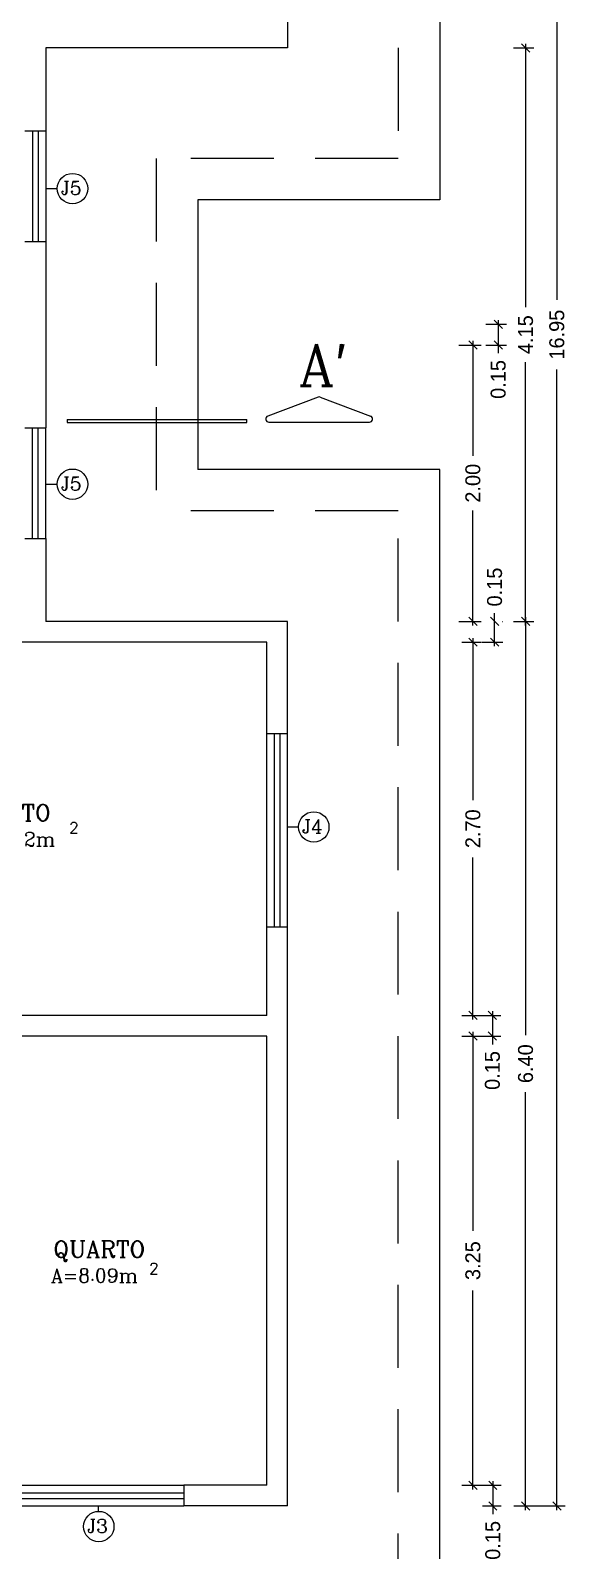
# Model space of a CAD drawing. Extents: x 11.2 to 102.3, y 40.3 to 127.2.
# Drawn here: x 31.57 to 35.45, y 50.93 to 61.93 of the extents above; entities that cross this region are included whole.
import ezdxf

# ---------------------------------------------------------------- set-up
doc = ezdxf.new("R2010")
doc.units = 0
doc.header["$LTSCALE"] = 8
doc.linetypes.add('DASHED2', pattern=[0.375, 0.25, -0.125])
doc.layers.get('0').update_dxf_attribs({"linetype": 'CONTINUOUS'})
doc.layers.get('DEFPOINTS').update_dxf_attribs({"linetype": 'CONTINUOUS'})
for name, color, linetype in [('COBERTURA', 7, 'CONTINUOUS'), ('COTAS', 244, 'CONTINUOUS'), ('ESQUADRIAS', 244, 'CONTINUOUS'), ('PAREDE', 7, 'CONTINUOUS'), ('PISO', 30, 'CONTINUOUS'), ('TEXTO', 1, 'CONTINUOUS')]:
    doc.layers.add(name, color=color, linetype=linetype)
doc.styles.add('ROMANC', font='ROMANC.SHX')
doc.dimstyles.get("Standard").update_dxf_attribs({"dimtxt": 0.18, "dimasz": 0.18, "dimexe": 0.18, "dimexo": 0.0625, "dimgap": 0.09, "dimtad": 0, "dimtih": 1, "dimtoh": 1, "dimdec": 4, "dimzin": 0, "dimtxsty": 'STANDARD', "dimcen": 0.09, "dimazin": 3, "dimtfac": 1, "dimtdec": 4, "dimtofl": 0, "dimtmove": 0, "dimatfit": 3, "dimtolj": 1, "dimtzin": 0})

# ---------------------------------------------------------------- blocks, each defined once
blk = doc.blocks.new('_OBLIQUE')
at = {"color": 0, "linetype": 'BYBLOCK'}
blk.add_line((-0.5, -0.5), (0.5, 0.5), dxfattribs=at)
blk = doc.blocks.new('*D54')
at = {"color": 244, "linetype": 'BYBLOCK'}
for p, q in [((34.204, 54.682), (34.204, 53.243)), ((34.124, 54.652), (34.264, 54.652)), ((34.204, 51.372), (34.204, 52.811)), ((34.124, 51.402), (34.264, 51.402))]:
    blk.add_line(p, q, dxfattribs=at)
at = {"layer": 'DEFPOINTS', "color": 0, "linetype": 'BYBLOCK'}
for p in [(33.284, 54.652), (34.204, 54.652), (33.284, 51.402)]:
    blk.add_point(p, dxfattribs=at)
at = {"color": 244, "linetype": 'BYBLOCK', "xscale": 0.06, "yscale": 0.06, "zscale": 0.06}
for p, rotation in [((34.204, 54.652), 90), ((34.204, 51.402), 270)]:
    blk.add_blockref('_OBLIQUE', p, dxfattribs=dict(at, rotation=rotation))
at = {"color": 30, "linetype": 'BYBLOCK', "insert": (34.204, 53.027), "char_height": 0.108, "attachment_point": 5, "rotation": 90}
blk.add_mtext('\\A1;3.25', dxfattribs=at)
blk = doc.blocks.new('*D55')
at = {"color": 244, "linetype": 'BYBLOCK'}
for p, q in [((34.204, 57.532), (34.204, 56.359)), ((34.124, 57.502), (34.264, 57.502)), ((34.204, 54.772), (34.204, 55.945)), ((34.124, 54.802), (34.264, 54.802))]:
    blk.add_line(p, q, dxfattribs=at)
at = {"layer": 'DEFPOINTS', "color": 0, "linetype": 'BYBLOCK'}
for p in [(33.284, 57.502), (34.204, 57.502), (33.284, 54.802)]:
    blk.add_point(p, dxfattribs=at)
at = {"color": 244, "linetype": 'BYBLOCK', "xscale": 0.06, "yscale": 0.06, "zscale": 0.06}
for p, rotation in [((34.204, 57.502), 90), ((34.204, 54.802), 270)]:
    blk.add_blockref('_OBLIQUE', p, dxfattribs=dict(at, rotation=rotation))
at = {"color": 30, "linetype": 'BYBLOCK', "insert": (34.204, 56.152), "char_height": 0.108, "attachment_point": 5, "rotation": 90}
blk.add_mtext('\\A1;2.70', dxfattribs=at)
blk = doc.blocks.new('*D56')
at = {"color": 244, "linetype": 'BYBLOCK'}
for p, q in [((32.374, 59.652), (32.536, 59.652)), ((32.476, 59.682), (32.476, 58.85)), ((32.476, 57.622), (32.476, 58.454)), ((32.374, 57.652), (32.536, 57.652))]:
    blk.add_line(p, q, dxfattribs=at)
at = {"layer": 'DEFPOINTS', "color": 0, "linetype": 'BYBLOCK'}
for p in [(31.534, 59.652), (31.534, 57.652), (32.476, 57.652)]:
    blk.add_point(p, dxfattribs=at)
at = {"color": 244, "linetype": 'BYBLOCK', "xscale": 0.06, "yscale": 0.06, "zscale": 0.06}
for p, rotation in [((32.476, 59.652), 90), ((32.476, 57.652), 270)]:
    blk.add_blockref('_OBLIQUE', p, dxfattribs=dict(at, rotation=rotation))
at = {"color": 30, "linetype": 'BYBLOCK', "insert": (32.476, 58.652), "char_height": 0.108, "attachment_point": 5, "rotation": 90}
blk.add_mtext('\\A1;2.00', dxfattribs=at)
blk = doc.blocks.new('*D57')
at = {"color": 244, "linetype": 'BYBLOCK'}
for p, q in [((32.374, 59.802), (32.523, 59.802)), ((32.463, 59.832), (32.463, 59.652)), ((32.374, 59.652), (32.523, 59.652)), ((32.463, 59.652), (32.463, 59.592))]:
    blk.add_line(p, q, dxfattribs=at)
at = {"layer": 'DEFPOINTS', "color": 0, "linetype": 'BYBLOCK'}
for p in [(31.534, 59.802), (31.534, 59.652), (32.463, 59.652)]:
    blk.add_point(p, dxfattribs=at)
at = {"color": 244, "linetype": 'BYBLOCK', "xscale": 0.06, "yscale": 0.06, "zscale": 0.06}
for p, rotation in [((32.463, 59.802), 90), ((32.463, 59.652), 270)]:
    blk.add_blockref('_OBLIQUE', p, dxfattribs=dict(at, rotation=rotation))
at = {"color": 30, "linetype": 'BYBLOCK', "insert": (32.463, 59.403), "char_height": 0.108, "attachment_point": 5, "rotation": 90}
blk.add_mtext('\\A1;0.15', dxfattribs=at)
blk = doc.blocks.new('*D58')
at = {"color": 244, "linetype": 'BYBLOCK'}
for p, q in [((34.217, 57.652), (34.217, 57.712)), ((34.217, 57.472), (34.217, 57.652)), ((34.274, 57.652), (34.277, 57.652)), ((34.124, 57.502), (34.277, 57.502))]:
    blk.add_line(p, q, dxfattribs=at)
at = {"layer": 'DEFPOINTS', "color": 0, "linetype": 'BYBLOCK'}
for p in [(33.434, 57.652), (34.217, 57.652), (33.284, 57.502)]:
    blk.add_point(p, dxfattribs=at)
at = {"color": 244, "linetype": 'BYBLOCK', "xscale": 0.06, "yscale": 0.06, "zscale": 0.06}
for p, rotation in [((34.217, 57.652), 90), ((34.217, 57.502), 270)]:
    blk.add_blockref('_OBLIQUE', p, dxfattribs=dict(at, rotation=rotation))
at = {"color": 30, "linetype": 'BYBLOCK', "insert": (34.217, 57.901), "char_height": 0.108, "attachment_point": 5, "rotation": 90}
blk.add_mtext('\\A1;0.15', dxfattribs=at)
blk = doc.blocks.new('*D59')
at = {"color": 244, "linetype": 'BYBLOCK'}
for p, q in [((34.124, 54.802), (34.264, 54.802)), ((34.204, 54.832), (34.204, 54.652)), ((34.124, 54.652), (34.264, 54.652)), ((34.204, 54.652), (34.204, 54.592))]:
    blk.add_line(p, q, dxfattribs=at)
at = {"layer": 'DEFPOINTS', "color": 0, "linetype": 'BYBLOCK'}
for p in [(33.284, 54.802), (33.284, 54.652), (34.204, 54.652)]:
    blk.add_point(p, dxfattribs=at)
at = {"color": 244, "linetype": 'BYBLOCK', "xscale": 0.06, "yscale": 0.06, "zscale": 0.06}
for p, rotation in [((34.204, 54.802), 90), ((34.204, 54.652), 270)]:
    blk.add_blockref('_OBLIQUE', p, dxfattribs=dict(at, rotation=rotation))
at = {"color": 30, "linetype": 'BYBLOCK', "insert": (34.204, 54.403), "char_height": 0.108, "attachment_point": 5, "rotation": 90}
blk.add_mtext('\\A1;0.15', dxfattribs=at)
blk = doc.blocks.new('*D60')
at = {"color": 244, "linetype": 'BYBLOCK'}
for p, q in [((34.124, 51.402), (34.408, 51.402)), ((34.348, 51.432), (34.348, 51.252)), ((34.274, 51.252), (34.408, 51.252)), ((34.348, 51.252), (34.348, 51.192))]:
    blk.add_line(p, q, dxfattribs=at)
at = {"layer": 'DEFPOINTS', "color": 0, "linetype": 'BYBLOCK'}
for p in [(33.284, 51.402), (33.434, 51.252), (34.348, 51.252)]:
    blk.add_point(p, dxfattribs=at)
at = {"color": 244, "linetype": 'BYBLOCK', "xscale": 0.06, "yscale": 0.06, "zscale": 0.06}
for p, rotation in [((34.348, 51.402), 90), ((34.348, 51.252), 270)]:
    blk.add_blockref('_OBLIQUE', p, dxfattribs=dict(at, rotation=rotation))
at = {"color": 30, "linetype": 'BYBLOCK', "insert": (34.348, 51.003), "char_height": 0.108, "attachment_point": 5, "rotation": 90}
blk.add_mtext('\\A1;0.15', dxfattribs=at)
blk = doc.blocks.new('*D61')
at = {"color": 244, "linetype": 'BYBLOCK'}
for p, q in [((34.274, 57.652), (34.408, 57.652)), ((34.348, 57.682), (34.348, 54.659)), ((34.348, 51.222), (34.348, 54.245)), ((34.274, 51.252), (34.408, 51.252))]:
    blk.add_line(p, q, dxfattribs=at)
at = {"layer": 'DEFPOINTS', "color": 0, "linetype": 'BYBLOCK'}
for p in [(33.434, 57.652), (33.434, 51.252), (34.348, 51.252)]:
    blk.add_point(p, dxfattribs=at)
at = {"color": 244, "linetype": 'BYBLOCK', "xscale": 0.06, "yscale": 0.06, "zscale": 0.06}
for p, rotation in [((34.348, 57.652), 90), ((34.348, 51.252), 270)]:
    blk.add_blockref('_OBLIQUE', p, dxfattribs=dict(at, rotation=rotation))
at = {"color": 30, "linetype": 'BYBLOCK', "insert": (34.348, 54.452), "char_height": 0.108, "attachment_point": 5, "rotation": 90}
blk.add_mtext('\\A1;6.40', dxfattribs=at)
blk = doc.blocks.new('*D62')
at = {"color": 244, "linetype": 'BYBLOCK'}
for p, q in [((34.361, 61.832), (34.361, 59.925)), ((34.274, 61.802), (34.421, 61.802)), ((34.361, 57.622), (34.361, 59.529)), ((34.274, 57.652), (34.421, 57.652))]:
    blk.add_line(p, q, dxfattribs=at)
at = {"layer": 'DEFPOINTS', "color": 0, "linetype": 'BYBLOCK'}
for p in [(33.434, 61.802), (33.434, 57.652), (34.361, 57.652)]:
    blk.add_point(p, dxfattribs=at)
at = {"color": 244, "linetype": 'BYBLOCK', "xscale": 0.06, "yscale": 0.06, "zscale": 0.06}
for p, rotation in [((34.361, 61.802), 90), ((34.361, 57.652), 270)]:
    blk.add_blockref('_OBLIQUE', p, dxfattribs=dict(at, rotation=rotation))
at = {"color": 30, "linetype": 'BYBLOCK', "insert": (34.361, 59.727), "char_height": 0.108, "attachment_point": 5, "rotation": 90}
blk.add_mtext('\\A1;4.15', dxfattribs=at)
blk = doc.blocks.new('*D63')
at = {"color": 244, "linetype": 'BYBLOCK'}
for p, q in [((34.274, 68.202), (34.645, 68.202)), ((34.585, 68.232), (34.585, 59.979)), ((34.585, 51.222), (34.585, 59.475)), ((34.274, 51.252), (34.645, 51.252))]:
    blk.add_line(p, q, dxfattribs=at)
at = {"layer": 'DEFPOINTS', "color": 0, "linetype": 'BYBLOCK'}
for p in [(33.434, 68.202), (33.434, 51.252), (34.585, 51.252)]:
    blk.add_point(p, dxfattribs=at)
at = {"color": 244, "linetype": 'BYBLOCK', "xscale": 0.06, "yscale": 0.06, "zscale": 0.06}
for p, rotation in [((34.585, 68.202), 90), ((34.585, 51.252), 270)]:
    blk.add_blockref('_OBLIQUE', p, dxfattribs=dict(at, rotation=rotation))
at = {"color": 30, "linetype": 'BYBLOCK', "insert": (34.585, 59.727), "char_height": 0.108, "attachment_point": 5, "rotation": 90}
blk.add_mtext('\\A1;16.95', dxfattribs=at)

msp = doc.modelspace()

# ---------------------------------------------------------------- linework, layer by layer
at = {"layer": 'COBERTURA', "color": 30, "linetype": 'DASHED2', "ltscale": 0.3}
for p, q in [((34.234, 69.002), (34.234, 61.002)), ((34.234, 61.002), (32.484, 61.002)), ((32.484, 61.002), (32.484, 58.452)), ((34.234, 58.452), (32.484, 58.452)), ((34.234, 50.452), (34.234, 58.452))]:
    msp.add_line(p, q, dxfattribs=at)
at = {"layer": 'ESQUADRIAS', "color": 5}
for p, q in [((31.589, 61.202), (31.589, 60.402)), ((31.629, 61.202), (31.629, 60.402)), ((31.589, 58.252), (31.589, 59.052)), ((31.629, 58.252), (31.629, 59.052)), ((33.339, 55.442), (33.339, 56.842)), ((33.379, 55.442), (33.379, 56.842)), ((31.484, 51.347), (32.684, 51.347)), ((31.484, 51.307), (32.684, 51.307))]:
    msp.add_line(p, q, dxfattribs=at)
at = {"layer": 'ESQUADRIAS', "color": 1}
for p, q in [((31.684, 61.202), (31.684, 60.402)), ((31.684, 58.252), (31.684, 59.052)), ((33.284, 55.442), (33.284, 56.842)), ((33.434, 55.442), (33.434, 56.842)), ((31.484, 51.402), (32.684, 51.402)), ((31.484, 51.252), (32.684, 51.252))]:
    msp.add_line(p, q, dxfattribs=at)
at = {"layer": 'ESQUADRIAS', "color": 1, "ltscale": 0.2}
for p, q in [((31.766, 60.782), (31.689, 60.782)), ((31.766, 58.643), (31.689, 58.643)), ((33.51, 56.163), (33.434, 56.163)), ((32.066, 51.213), (32.066, 51.252))]:
    msp.add_line(p, q, dxfattribs=at)
for centre in [(31.878, 60.784), (31.878, 58.645), (33.623, 56.165), (32.068, 51.103)]:
    msp.add_circle(centre, 0.11, dxfattribs=at)
at = {"layer": 'PAREDE', "color": 7}
for p, q in [((33.434, 62.612), (33.434, 61.802)), ((33.434, 61.802), (31.684, 61.802)), ((31.684, 61.802), (31.684, 61.202)), ((31.534, 61.202), (31.684, 61.202)), ((31.534, 60.402), (31.684, 60.402)), ((31.684, 60.402), (31.684, 59.052)), ((31.534, 59.052), (31.684, 59.052)), ((31.534, 58.252), (31.684, 58.252)), ((31.684, 58.252), (31.684, 57.652)), ((33.434, 57.652), (31.684, 57.652)), ((33.434, 56.842), (33.434, 57.652)), ((33.284, 57.502), (29.534, 57.502)), ((33.284, 56.842), (33.284, 57.502)), ((33.284, 56.842), (33.434, 56.842)), ((33.284, 54.802), (33.284, 55.442)), ((33.284, 55.442), (33.434, 55.442)), ((33.434, 51.252), (33.434, 55.442)), ((33.284, 54.802), (30.309, 54.802)), ((33.284, 54.652), (30.534, 54.652)), ((33.284, 51.402), (33.284, 54.652)), ((33.284, 51.402), (32.684, 51.402)), ((32.684, 51.402), (32.684, 51.252)), ((33.434, 51.252), (32.684, 51.252))]:
    msp.add_line(p, q, dxfattribs=at)
at = {"layer": 'PISO', "color": 244, "linetype": 'CONTINUOUS', "ltscale": 0.8}
for p, q in [((34.534, 69.302), (34.534, 60.702)), ((32.784, 60.702), (32.784, 58.752)), ((34.534, 60.702), (32.784, 60.702)), ((34.534, 58.752), (32.784, 58.752)), ((34.534, 50.152), (34.534, 58.752))]:
    msp.add_line(p, q, dxfattribs=at)
at = {"layer": 'TEXTO', "color": 3, "linetype": 'CONTINUOUS', "ltscale": 0.3}
for p, q in [((33.654, 59.275), (33.29, 59.138)), ((33.669, 59.275), (34.033, 59.138)), ((33.298, 59.095), (34.025, 59.095))]:
    msp.add_line(p, q, dxfattribs=at)
at = {"layer": 'TEXTO', "color": 3, "ltscale": 0.3}
for p, q in [((31.839, 59.114), (33.138, 59.114)), ((31.839, 59.114), (31.839, 59.092)), ((31.839, 59.092), (33.138, 59.092)), ((33.138, 59.092), (33.138, 59.114))]:
    msp.add_line(p, q, dxfattribs=at)
at = {"layer": 'TEXTO', "color": 3, "linetype": 'CONTINUOUS', "ltscale": 0.3}
for centre, start, end in [((33.662, 59.254), 69.3986, 110.6014), ((33.662, 59.254), 69.3986, 110.6014), ((33.298, 59.117), 110.6014, 270), ((34.025, 59.117), 270, 69.3986)]:
    msp.add_arc(centre, 0.0225, start, end, dxfattribs=at)

# ---------------------------------------------------------------- texts
at = {"layer": 'ESQUADRIAS', "color": 1, "ltscale": 0.3, "style": 'ROMANC'}
for s, p in [('J5', (31.794, 60.738)), ('J5', (31.794, 58.599)), ('J4', (33.538, 56.119)), ('J3', (31.984, 51.057))]:
    msp.add_text(s, height=0.1, dxfattribs=at).set_placement(p)
at = {"layer": 'TEXTO', "color": 3, "linetype": 'CONTINUOUS', "ltscale": 0.3, "style": 'ROMANC'}
msp.add_text("A'", height=0.3, dxfattribs=at).set_placement((33.513, 59.358))
at = {"layer": 'TEXTO', "color": 1, "ltscale": 0.3, "style": 'ROMANC'}
for s, height, p in [('QUARTO', 0.12, (31.057, 56.208)), ('A=10.12m', 0.1, (31.038, 56.027)), ('2', 0.08, (31.854, 56.119)), ('QUARTO', 0.12, (31.74, 53.05)), ('A=8.09m', 0.1, (31.722, 52.869)), ('2', 0.08, (32.432, 52.929))]:
    msp.add_text(s, height=height, rotation=360, dxfattribs=at).set_placement(p)

# ---------------------------------------------------------------- dimensions: what is measured, and where the dimension line sits
at = {"layer": 'COTAS', "color": 30}
for base, p1, p2, picture, middle, set_off in [((35.38, 51.252), (34.229, 68.202), (34.229, 51.252), '*D63', (35.38, 59.727), (0.796, 0)), ((35.155, 57.652), (34.227, 61.802), (34.227, 57.652), '*D62', (35.155, 59.727), (0.794, 0)), ((34.957, 59.652), (34.028, 59.802), (34.028, 59.652), '*D57', (34.957, 59.403), (2.494, 0)), ((34.774, 57.652), (33.832, 59.652), (33.832, 57.652), '*D56', (34.774, 58.652), (2.298, 0)), ((34.931, 57.652), (33.998, 57.502), (34.148, 57.652), '*D58', (34.931, 57.901), (0.714, 0)), ((35.155, 51.252), (34.24, 57.652), (34.24, 51.252), '*D61', (35.155, 54.452), (0.807, 0)), ((34.774, 57.502), (33.854, 54.802), (33.854, 57.502), '*D55', (34.774, 56.152), (0.57, 0)), ((34.916, 54.652), (33.995, 54.802), (33.995, 54.652), '*D59', (34.916, 54.403), (0.711, 0)), ((34.774, 54.652), (33.854, 51.402), (33.854, 54.652), '*D54', (34.774, 53.027), (0.57, 0)), ((34.918, 51.252), (33.854, 51.402), (34.004, 51.252), '*D60', (34.918, 51.003), (0.57, 0))]:
    dim = msp.add_linear_dim(base=base, p1=p1, p2=p2, angle=90, dimstyle='STANDARD', override={"dimscale": 0.6, "dimasz": 0.1, "dimexe": 0.1, "dimexo": 1.4, "dimtih": 0, "dimtoh": 0, "dimdec": 2, "dimblk1": 'OBLIQUE', "dimblk2": 'OBLIQUE', "dimsah": 1, "dimdle": 0.05, "dimclrd": 244, "dimclre": 244, "dimclrt": 30}, dxfattribs=at)
    dim.commit()
    dim.dimension.update_dxf_attribs({"geometry": picture, "text_midpoint": middle, "insert": set_off})

doc.saveas('drawing.dxf')
